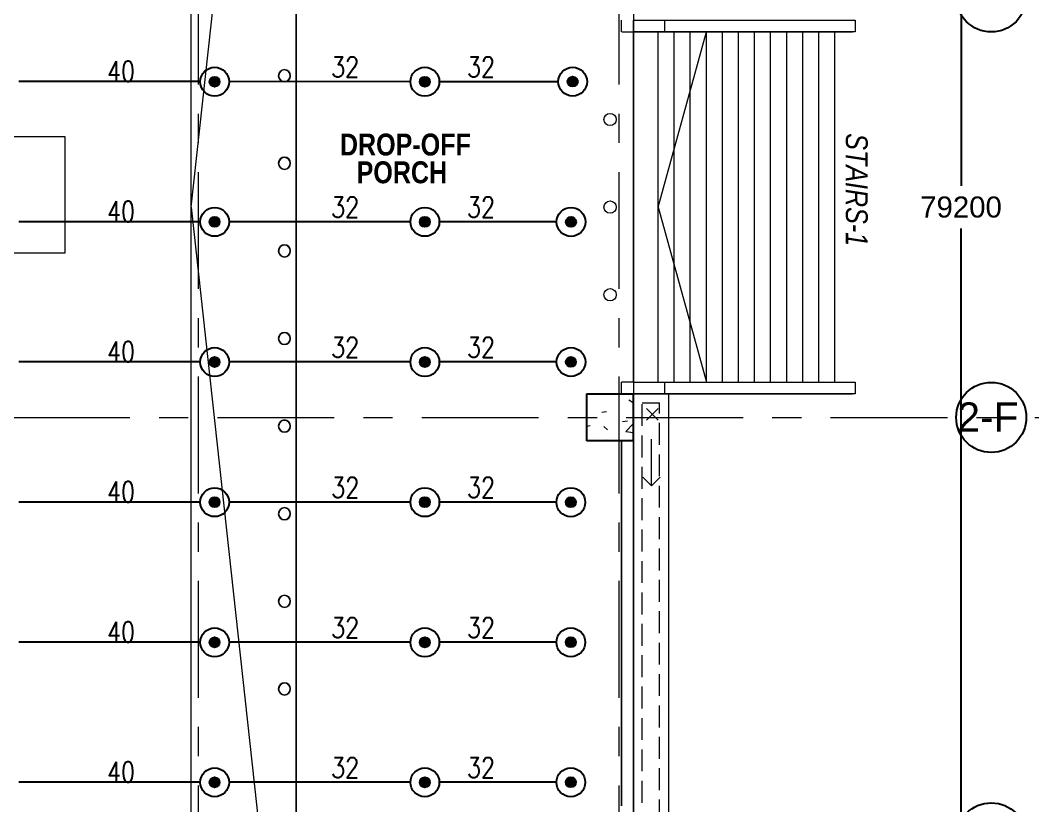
# Model space of a CAD drawing. Header units: millimetres. Extents: x -282761 to 137668, y -273845 to 94451.
# Drawn here: x 100756 to 118095, y -45875 to -32425 of the extents above; entities that cross this region are included whole.
import ezdxf

# ---------------------------------------------------------------- set-up
doc = ezdxf.new("R2010")
doc.units = ezdxf.units.MM
doc.linetypes.add('BLK_2 - 1ST__2ND_STOREY_PLAN-archi clean_11 SEPT 2024$0$IDA - Grid Line', pattern=[3500, 2000, -500, 500, -500])
doc.linetypes.add('BLK_2 - 1ST__2ND_STOREY_PLAN-archi clean_11 SEPT 2024$0$IDA - Hidden 065', pattern=[537.5, 375, -162.5])
doc.layers.get('Defpoints').update_dxf_attribs({"color": 8})
for name, color, linetype, lineweight in [('BLK_2 - 1ST__2ND_STOREY_PLAN-archi clean_11 SEPT 2024$0$0-1', 8, 'Continuous', 5), ('BLK_2 - 1ST__2ND_STOREY_PLAN-archi clean_11 SEPT 2024$0$1599_DB_A_BLK2_HQ_R21-2ND STOREY 20230517--$0$S-_COLN----_E', 8, 'Continuous', 9), ('BLK_2 - 1ST__2ND_STOREY_PLAN-archi clean_11 SEPT 2024$0$_CATCHMENT_DRAIN', 8, 'Continuous', 0), ('BLK_2 - 1ST__2ND_STOREY_PLAN-archi clean_11 SEPT 2024$0$A-_DETA----_E-1', 8, 'Continuous', 9), ('BLK_2 - 1ST__2ND_STOREY_PLAN-archi clean_11 SEPT 2024$0$A-_DETA----_E-2', 8, 'BLK_2 - 1ST__2ND_STOREY_PLAN-archi clean_11 SEPT 2024$0$IDA - Hidden 065', 9), ('BLK_2 - 1ST__2ND_STOREY_PLAN-archi clean_11 SEPT 2024$0$A-_FLOR----_E', 8, 'Continuous', 9), ('BLK_2 - 1ST__2ND_STOREY_PLAN-archi clean_11 SEPT 2024$0$A-_WALL----_E', 8, 'Continuous', 9), ('BLK_2 - 1ST__2ND_STOREY_PLAN-archi clean_11 SEPT 2024$0$C-_SITE----_E', 8, 'Continuous', 9), ('BLK_2 - 1ST__2ND_STOREY_PLAN-archi clean_11 SEPT 2024$0$S-_ANOTGRID_E-1', 8, 'BLK_2 - 1ST__2ND_STOREY_PLAN-archi clean_11 SEPT 2024$0$IDA - Grid Line', 9), ('BLK_2 - 1ST__2ND_STOREY_PLAN-archi clean_11 SEPT 2024$0$S-_COLN----_E-1', 8, 'Continuous', 25), ('BLK_2 - 1ST__2ND_STOREY_PLAN-archi clean_11 SEPT 2024$0$S-_COLN----_E-2', 8, 'Continuous', 9), ('BLK_2 - 1ST__2ND_STOREY_PLAN-archi clean_11 SEPT 2024$0$S-_STRC----_A', 8, 'Continuous', 9), ('BLK_2 - 1ST__2ND_STOREY_PLAN-archi clean_11 SEPT 2024$0$S-_STRC----_A-1', 8, 'Continuous', 9), ('BLK_2 - 1ST__2ND_STOREY_PLAN-archi clean_11 SEPT 2024$0$S-_STRC----_E', 8, 'Continuous', 9)]:
    doc.layers.add(name, color=color, linetype=linetype, lineweight=lineweight)
for name, color, linetype in [('DIM', 8, 'Continuous'), ('M-_FIREPIPE_E', 1, 'Continuous'), ('M-_FIRESPRK_T-', 7, 'Continuous'), ('M-_SPRKPIEX_E-', 1, 'Continuous'), ('ROOMNAME', 7, 'Continuous')]:
    doc.layers.add(name, color=color, linetype=linetype)
doc.styles.add('BLK_2 - 1ST__2ND_STOREY_PLAN-archi clean_11 SEPT 2024$0$Arial Narrow_B_I', font='ARIALNBI.TTF', dxfattribs={"height": 375})
doc.styles.add('BLK_2 - 1ST__2ND_STOREY_PLAN_12  JUNE 2024$0$Arial Narrow_B_2', font='ARIALNB.TTF', dxfattribs={"height": 500})
doc.styles.add('Simplex', font='SIMPLEX.shx', dxfattribs={"width": 0.8, "height": 2.5})
doc.styles.get("Standard").update_dxf_attribs({"font": 'arial.ttf'})
doc.dimstyles.new('DIM 200', dxfattribs={"dimscale": 2000, "dimtxt": 0.18, "dimasz": 0.18, "dimexe": 0.18, "dimexo": 0.0625, "dimgap": 0.09, "dimtad": 0, "dimtih": 1, "dimtoh": 1, "dimdec": 0, "dimzin": 0, "dimdsep": 46, "dimtxsty": 'Standard', "dimblk": 'OBLIQUE', "dimcen": 0.09, "dimadec": 0, "dimazin": 0, "dimtfac": 1, "dimtdec": 0, "dimtofl": 0, "dimtmove": 0, "dimatfit": 3, "dimfxl": 1, "dimtolj": 1, "dimtzin": 0, "dimarcsym": 0})

# ---------------------------------------------------------------- blocks, each defined once
blk = doc.blocks.new('_Oblique')
at = {"color": 0, "linetype": 'ByBlock', "lineweight": -2}
blk.add_line((-0.5, -0.5), (0.5, 0.5), dxfattribs=at)
blk = doc.blocks.new('*D28')
at = {"layer": 'Defpoints', "color": 0, "transparency": 16777216}
for p in [(116787, 3975), (116787, -75225), (116867, -75225)]:
    blk.add_point(p, dxfattribs=at)
at = {"layer": 'DIM', "color": 0, "lineweight": -2, "transparency": 16777216}
for p, q in [((116867, 3975), (116867, -35261)), ((116912, 3975), (117227, 3975)), ((116867, -75225), (116867, -35988)), ((116912, -75225), (117227, -75225))]:
    blk.add_line(p, q, dxfattribs=at)
at = {"layer": 'DIM', "color": 0, "lineweight": -2, "transparency": 16777216, "xscale": 360, "yscale": 360, "zscale": 360}
for p, rotation in [((116867, 3975), 90), ((116867, -75225), 270)]:
    blk.add_blockref('_Oblique', p, dxfattribs=dict(at, rotation=rotation))
at = {"layer": 'DIM', "color": 0, "transparency": 16777216, "insert": (116867, -35625), "char_height": 360, "attachment_point": 5}
blk.add_mtext('\\A1;79200', dxfattribs=at)
blk = doc.blocks.new('ROYAL')
at = {"ltscale": 0.1}
h = blk.add_hatch(color=1, dxfattribs=at)
h.dxf.hatch_style = 1
h.paths.add_polyline_path([(17, 0.1, 1), (-17.1, 0.1, 1)])
at = {"layer": 'M-_SPRKPIEX_E-', "ltscale": 0.1}
for centre, radius in [((0, 0), 48.8), ((-0.1, 0.1), 17)]:
    blk.add_circle(centre, radius, dxfattribs=at)
blk = doc.blocks.new('Spkr-B2Foyer')
at = {"layer": 'M-_FIREPIPE_E'}
for p, q in [((-27469, -76203), (-30574, -76202)), ((-23869, -76204), (-26982, -76203)), ((-21339, -76204), (-23374, -76204)), ((-21149, -76204), (-21178, -76204)), ((-27469, -78603), (-30574, -78602)), ((-23869, -78604), (-26982, -78603)), ((-23662, -78604), (-23708, -78604)), ((-21367, -78605), (-23374, -78605)), ((-21179, -78605), (-21206, -78605)), ((-27469, -81003), (-30574, -81002)), ((-23869, -81004), (-26974, -81003)), ((-21367, -81004), (-23374, -81004)), ((-21179, -81004), (-21207, -81004)), ((-27469, -83403), (-30574, -83402)), ((-23869, -83404), (-26974, -83403)), ((-21369, -83406), (-23374, -83406)), ((-21179, -83406), (-21208, -83406)), ((-27469, -85803), (-30574, -85802)), ((-23869, -85804), (-26974, -85803)), ((-21369, -85804), (-23374, -85804)), ((-21179, -85804), (-21208, -85804)), ((-27469, -88200), (-30574, -88199)), ((-23869, -88201), (-26974, -88200)), ((-21369, -88201), (-23374, -88201)), ((-21179, -88201), (-21208, -88201))]:
    blk.add_line(p, q, dxfattribs=at)
at = {"layer": 'M-_SPRKPIEX_E-', "xscale": 5.0625, "yscale": 5.0625, "zscale": 5.0625}
for p in [(-27222, -76205), (-23622, -76205), (-21091, -76204), (-27222, -78605), (-23622, -78605), (-21119, -78606), (-27222, -81005), (-23622, -81005), (-21120, -81004), (-27222, -83405), (-23622, -83405), (-21122, -83406), (-27222, -85805), (-23622, -85805), (-21122, -85804), (-27222, -88202), (-23622, -88202), (-21122, -88201)]:
    blk.add_blockref('ROYAL', p, dxfattribs=at)
blk = doc.blocks.new('BLK_2 - 1ST__2ND_STOREY_PLAN-archi clean_11 SEPT 2024$0$IDA - Bollard - 100R-4040388-BLK2 2ND STOREY')
at = {"layer": 'BLK_2 - 1ST__2ND_STOREY_PLAN-archi clean_11 SEPT 2024$0$C-_SITE----_E', "flags": 128}
for points in [[(95, -4), (86, 38), (60, 72), (21, 92), (-22, 94), (-62, 78), (-91, 46), (-104, 4), (-105, -4)], [(-105, -4), (-95, -46), (-69, -81), (-30, -101), (13, -103), (53, -86), (82, -54), (95, -13), (95, -4)]]:
    blk.add_lwpolyline(points, dxfattribs=at)
at = {"layer": 'BLK_2 - 1ST__2ND_STOREY_PLAN-archi clean_11 SEPT 2024$0$C-_SITE----_E'}
for radius, start, end in [(105, 360, 180), (105, 360, 180), (105, 360, 180), (105, 360, 180), (105, 360, 180), (105, 360, 180), (100, 0, 180), (100, 360, 180), (100, 360, 180), (100, 360, 180), (100, 360, 180), (100, 360, 180), (100, 360, 180), (105, 180, 360), (105, 180, 360), (105, 180, 360), (105, 180, 360), (105, 180, 360), (105, 180, 360), (100, 180, 0), (100, 180, 360), (100, 180, 360), (100, 180, 360), (100, 180, 360), (100, 180, 360), (100, 180, 360)]:
    blk.add_arc((-5, -4), radius, start, end, dxfattribs=at)
blk = doc.blocks.new('BLK_2 - 1ST__2ND_STOREY_PLAN-archi clean_11 SEPT 2024$0$A$Cd4f4d3e0')
for centre in [(400, -2500), (400, -4000), (400, -5500)]:
    blk.add_circle(centre, 105)
blk = doc.blocks.new('BLK_2 - 1ST__2ND_STOREY_PLAN-archi clean_11 SEPT 2024$0$1599_DB_A_BLK2_HQ_R21_rvt-2-BLK 2 2ND STOREY PLAN')
at = {"layer": 'BLK_2 - 1ST__2ND_STOREY_PLAN-archi clean_11 SEPT 2024$0$S-_COLN----_E-2'}
h = blk.add_hatch(dxfattribs=at)
h.set_pattern_fill('FP_2', color=256, style=0, pattern_type=2)
h.set_pattern_definition([(50, (0, 0), (1821.84, -159.39), [190.5, -2095.5]), (355, (0, 0), (-352.428, 1910.567), [152.4, -1676.4]), (100.451, (151.8, -13.3), (1469.426, 1751.166), [161.9, -1780.9]), (46.184, (0, 508), (2710.79, -420.428), [285.75, -3143.25]), (96.636, (226, 473), (2374.026, 2474.276), [242.85, -2671.35]), (351.184, (0, 508), (2374.05, 2474.25), [228.6, -2514.6]), (21, (254, 381), (1516.144, -1022.652), [190.5, -2095.5]), (326, (254, 381), (618.02, 1841.88), [152.4, -1676.4]), (71.451, (380.3, 295.8), (2134.171, 819.212), [161.9, -1780.9]), (37.5, (0, 0), (30.886, 845.5504), [83.82, -1572.26, 83.82, -1617.98, -1682.75]), (37.5, (0, 0), (30.886, 845.5504), [-3357.88, 83.82, -1598.93]), (7.5, (0, 0), (668.1966, 1001.806), [83.82, -886.46, 83.82, -1534.16, -641.35]), (7.5, (0, 0), (668.1966, 1001.806), [-2588.26, 83.82, -557.53]), (327.5, (-566.4, 0), (1355.9093, -57.2896), [83.82, -551.18, 83.82, -1897.38, -2628.9]), (327.5, (-566.4, 0), (1355.9093, -57.2896), [-2616.2, 83.82, -2545.08]), (317.5, (-820.4, 0), (1481.293, 254.266), [83.82, -741.68, 83.82, -1231.9, -1866.9]), (317.5, (-820.4, 0), (1481.293, 254.266), [-2141.22, 83.82, -1783.08])])
h.paths.add_polyline_path([(-109836, -82352), (-109836, -81552), (-110636, -81552), (-110636, -82352), (-110036, -82352)])
at = {"layer": 'BLK_2 - 1ST__2ND_STOREY_PLAN-archi clean_11 SEPT 2024$0$A-_DETA----_E-1'}
for q in [(-115811, -63763), (-115811, -92942)]:
    blk.add_line((-117411, -78352), q, dxfattribs=at)
at = {"layer": 'BLK_2 - 1ST__2ND_STOREY_PLAN-archi clean_11 SEPT 2024$0$A-_DETA----_E-2'}
blk.add_line((-109836, -67302), (-109836, -89402), dxfattribs=at)
at = {"layer": 'BLK_2 - 1ST__2ND_STOREY_PLAN-archi clean_11 SEPT 2024$0$A-_FLOR----_E'}
for p, q in [((-117411, -91942), (-117411, -67802)), ((-115611, -119802), (-115611, -67802)), ((-115611, -67802), (-115611, -88902)), ((-109836, -81352), (-109836, -75152)), ((-110636, -82352), (-110636, -81552)), ((-110636, -81552), (-110036, -81552)), ((-110036, -82352), (-110636, -82352))]:
    blk.add_line(p, q, dxfattribs=at)
at = {"layer": 'BLK_2 - 1ST__2ND_STOREY_PLAN-archi clean_11 SEPT 2024$0$A-_WALL----_E'}
for p, q in [((-109836, -75152), (-109836, -75352)), ((-109836, -75152), (-106086, -75152)), ((-109301, -75152), (-109301, -75352)), ((-110036, -75352), (-106086, -75352)), ((-109836, -81352), (-109836, -81552)), ((-109836, -81352), (-109836, -81552)), ((-109836, -81352), (-106086, -81352)), ((-109301, -81352), (-109301, -81552)), ((-110036, -81552), (-109836, -81552)), ((-109836, -81552), (-106086, -81552)), ((-110036, -88602), (-110036, -82352)), ((-109836, -82352), (-110036, -82352)), ((-109836, -82352), (-109836, -88602))]:
    blk.add_line(p, q, dxfattribs=at)
at = {"layer": 'BLK_2 - 1ST__2ND_STOREY_PLAN-archi clean_11 SEPT 2024$0$S-_COLN----_E-1'}
for p, q in [((-110636, -82352), (-110636, -81552)), ((-110636, -81552), (-109836, -81552)), ((-109836, -82352), (-109836, -81552)), ((-109836, -82352), (-110636, -82352))]:
    blk.add_line(p, q, dxfattribs=at)
at = {"layer": 'BLK_2 - 1ST__2ND_STOREY_PLAN-archi clean_11 SEPT 2024$0$S-_STRC----_A'}
for q in [(-108586, -75352), (-108586, -81352)]:
    blk.add_line((-109411, -78352), q, dxfattribs=at)
at = {"layer": 'BLK_2 - 1ST__2ND_STOREY_PLAN-archi clean_11 SEPT 2024$0$S-_STRC----_E'}
for p, q in [((-109411, -75352), (-109836, -75352)), ((-109411, -81352), (-109411, -75352)), ((-109136, -81352), (-109136, -75352)), ((-108861, -81352), (-108861, -75352)), ((-108586, -81352), (-108586, -75352)), ((-108311, -81352), (-108311, -75352)), ((-108036, -81352), (-108036, -75352)), ((-107761, -81352), (-107761, -75352)), ((-107486, -81352), (-107486, -75352)), ((-107211, -81352), (-107211, -75352)), ((-106936, -81352), (-106936, -75352)), ((-106661, -81352), (-106661, -75352)), ((-106386, -81352), (-106386, -75352)), ((-109836, -81352), (-109411, -81352))]:
    blk.add_line(p, q, dxfattribs=at)
blk.add_blockref('BLK_2 - 1ST__2ND_STOREY_PLAN-archi clean_11 SEPT 2024$0$A$Cd4f4d3e0', (-110636, -74352))
at = {"layer": 'BLK_2 - 1ST__2ND_STOREY_PLAN-archi clean_11 SEPT 2024$0$C-_SITE----_E'}
for p in [(-115807, -76098), (-115807, -77598), (-115807, -79098), (-115807, -80598), (-115807, -82098), (-115807, -83598), (-115807, -85098), (-115807, -86598)]:
    blk.add_blockref('BLK_2 - 1ST__2ND_STOREY_PLAN-archi clean_11 SEPT 2024$0$IDA - Bollard - 100R-4040388-BLK2 2ND STOREY', p, dxfattribs=at)
blk = doc.blocks.new('BLK_2 - 1ST__2ND_STOREY_PLAN-archi clean_11 SEPT 2024$0$1599_DRAINAGE_SITE_2ND STY_dwg__U4-9002809-BLK 2 2ND STOREY PLAN')
at = {"layer": 'BLK_2 - 1ST__2ND_STOREY_PLAN-archi clean_11 SEPT 2024$0$A-_DETA----_E-1'}
blk.add_line((0, -400), (0, 400), dxfattribs=at)
at = {"layer": 'BLK_2 - 1ST__2ND_STOREY_PLAN-archi clean_11 SEPT 2024$0$A-_DETA----_E-1', "flags": 128}
blk.add_lwpolyline([(-150, -251), (0, -400), (150, -251)], dxfattribs=at)
blk = doc.blocks.new('BLK_2 - 1ST__2ND_STOREY_PLAN-archi clean_11 SEPT 2024$0$1599_DRAINAGE_SITE_2ND STY_dwg_DRAIN_Summit-9002827-BLK 2 2ND STOREY PLAN')
at = {"layer": 'BLK_2 - 1ST__2ND_STOREY_PLAN-archi clean_11 SEPT 2024$0$A-_DETA----_E-1'}
for p, q in [((-99, 99), (99, -99)), ((99, 99), (-99, -99))]:
    blk.add_line(p, q, dxfattribs=at)
blk = doc.blocks.new('BLK_2 - 1ST__2ND_STOREY_PLAN-archi clean_11 SEPT 2024')
at = {"layer": 'BLK_2 - 1ST__2ND_STOREY_PLAN-archi clean_11 SEPT 2024$0$1599_DB_A_BLK2_HQ_R21-2ND STOREY 20230517--$0$S-_COLN----_E'}
h = blk.add_hatch(dxfattribs=at)
h.set_pattern_fill('FP_2', color=256, style=0, pattern_type=2)
h.set_pattern_definition([(50, (-41522.3, -42727.7), (1821.84, -159.39), [190.5, -2095.5]), (355, (-41522.3, -42727.7), (-352.43, 1910.57), [152.4, -1676.4]), (100.451, (-41370.4, -42741), (1469.426, 1751.166), [161.9, -1780.9]), (46.184, (-41522.3, -42219.7), (2710.79, -420.43), [285.75, -3143.25]), (96.636, (-41296.4, -42254.7), (2374.03, 2474.28), [242.85, -2671.35]), (351.184, (-41522.3, -42219.7), (2374.05, 2474.25), [228.6, -2514.6]), (21, (-41268.3, -42346.7), (1516.143, -1022.65), [190.5, -2095.5]), (326, (-41268.3, -42346.7), (618.02, 1841.88), [152.4, -1676.4]), (71.451, (-41141.9, -42432), (2134.17, 819.21), [161.9, -1780.9]), (37.5, (-41522.25, -42727.7), (30.886, 845.55), [83.82, -1572.26, 83.82, -1617.98, -1682.75]), (37.5, (-41522.25, -42727.7), (30.886, 845.55), [-3357.88, 83.82, -1598.93]), (7.5, (-41522.25, -42727.7), (668.197, 1001.806), [83.82, -886.46, 83.82, -1534.16, -641.35]), (7.5, (-41522.25, -42727.7), (668.197, 1001.806), [-2588.26, 83.82, -557.53]), (327.5, (-42088.7, -42727.7), (1355.909, -57.29), [83.82, -551.18, 83.82, -1897.38, -2628.9]), (327.5, (-42088.7, -42727.7), (1355.909, -57.29), [-2616.2, 83.82, -2545.08]), (317.5, (-42342.7, -42727.7), (1481.293, 254.266), [83.82, -741.68, 83.82, -1231.9, -1866.9]), (317.5, (-42342.7, -42727.7), (1481.293, 254.266), [-2141.22, 83.82, -1783.08])])
h.paths.add_polyline_path([(-20852, -82352), (-20052, -82352), (-20052, -81552), (-20852, -81552)], flags=0)
blk.add_line((-20252, -75352), (-20252, -75152))
blk.add_lwpolyline([(-31790, -77143), (-29790, -77143), (-29790, -79143), (-31790, -79143)], close=True)
for p, q in [((-20052, -67302), (-20052, -89402)), ((-20052, -75152), (-20052, -75352)), ((-20052, -75152), (-16252, -75152)), ((-16252, -75152), (-16252, -75352)), ((-16252, -75352), (-20052, -75352)), ((-20052, -81352), (-20252, -81352)), ((-20252, -81552), (-20252, -81352)), ((-20052, -81352), (-20052, -81552)), ((-20052, -81352), (-16252, -81352)), ((-16252, -81352), (-16252, -81552)), ((-20852, -81552), (-20052, -81552)), ((-20852, -82352), (-20852, -81552)), ((-16252, -81552), (-20052, -81552)), ((-20052, -82352), (-20052, -81552)), ((-20052, -82352), (-20852, -82352)), ((-20252, -88602), (-20252, -82352)), ((-20052, -82352), (-20052, -88602))]:
    blk.add_line(p, q, dxfattribs=at)
at = {"layer": 'BLK_2 - 1ST__2ND_STOREY_PLAN-archi clean_11 SEPT 2024$0$A-_DETA----_E-1'}
blk.add_line((-19902, -81702), (-19602, -81702), dxfattribs=at)
at = {"layer": 'BLK_2 - 1ST__2ND_STOREY_PLAN-archi clean_11 SEPT 2024$0$A-_DETA----_E-1', "flags": 128}
blk.add_lwpolyline([(-20052, -98752), (-20052, -81552), (-19452, -81552), (-19452, -98618)], dxfattribs=at)
at = {"layer": 'BLK_2 - 1ST__2ND_STOREY_PLAN-archi clean_11 SEPT 2024$0$A-_DETA----_E-2', "flags": 128}
for points in [[(-18204, -99502), (-19531, -99502), (-19902, -98719), (-19902, -81702)], [(-17904, -99202), (-19341, -99202), (-19602, -98651), (-19602, -81702)]]:
    blk.add_lwpolyline(points, dxfattribs=at)
at = {"layer": 'BLK_2 - 1ST__2ND_STOREY_PLAN-archi clean_11 SEPT 2024$0$A-_FLOR----_E'}
blk.add_line((-20052, -57952), (-20052, -98752), dxfattribs=at)
at = {"layer": 'BLK_2 - 1ST__2ND_STOREY_PLAN-archi clean_11 SEPT 2024$0$S-_ANOTGRID_E-1'}
for p, q in [((-27502, -28753), (-27502, -122559)), ((-20302, -28753), (-20302, -122559)), ((-51674, -81952), (4861, -81952))]:
    blk.add_line(p, q, dxfattribs=at)
at = {"xscale": -1, "rotation": 180}
blk.add_blockref('BLK_2 - 1ST__2ND_STOREY_PLAN-archi clean_11 SEPT 2024$0$1599_DRAINAGE_SITE_2ND STY_dwg_DRAIN_Summit-9002827-BLK 2 2ND STOREY PLAN', (-19727, -81902), dxfattribs=at)
at = {"extrusion": (0, 0, -1), "xscale": -1, "zscale": -1, "rotation": 359.9999999999975}
blk.add_blockref('BLK_2 - 1ST__2ND_STOREY_PLAN-archi clean_11 SEPT 2024$0$1599_DRAINAGE_SITE_2ND STY_dwg__U4-9002809-BLK 2 2ND STOREY PLAN', (19741, -82724), dxfattribs=at)
at = {"layer": 'BLK_2 - 1ST__2ND_STOREY_PLAN-archi clean_11 SEPT 2024$0$0-1'}
blk.add_blockref('BLK_2 - 1ST__2ND_STOREY_PLAN-archi clean_11 SEPT 2024$0$1599_DB_A_BLK2_HQ_R21_rvt-2-BLK 2 2ND STOREY PLAN', (89785, 0), dxfattribs=at)
at = {"layer": 'BLK_2 - 1ST__2ND_STOREY_PLAN-archi clean_11 SEPT 2024$0$S-_STRC----_A-1', "insert": (-16038, -77087), "char_height": 375, "width": 2425.1, "attachment_point": 1, "rotation": 270, "style": 'BLK_2 - 1ST__2ND_STOREY_PLAN-archi clean_11 SEPT 2024$0$Arial Narrow_B_I'}
blk.add_mtext('STAIRS-1', dxfattribs=at)

msp = doc.modelspace()

# ---------------------------------------------------------------- linework, layer by layer
for centre in [(117384.9, -32024.7), (117384.9, -39224.7), (117384.9, -46424.7)]:
    msp.add_circle(centre, 600)

# ---------------------------------------------------------------- block references
at = {"color": 30}
msp.add_blockref('Spkr-B2Foyer', (131307.1, 42727.7), dxfattribs=at)
at = {"layer": 'BLK_2 - 1ST__2ND_STOREY_PLAN-archi clean_11 SEPT 2024$0$_CATCHMENT_DRAIN'}
msp.add_blockref('BLK_2 - 1ST__2ND_STOREY_PLAN-archi clean_11 SEPT 2024', (131307.1, 42727.7), dxfattribs=at)

# ---------------------------------------------------------------- texts
msp.add_text('2-F', height=500).set_placement((116804.1, -39468.1))
at = {"layer": 'M-_FIRESPRK_T-', "style": 'Simplex', "width": 0.8}
for s, p in [('32', (106080.1, -33400.7)), ('32', (108405.8, -33400.7)), ('40', (102242, -33473.7)), ('40', (102242, -35873.7)), ('32', (106080.1, -35800.7)), ('32', (108405.8, -35800.7)), ('40', (102242, -38273.7)), ('32', (106080.1, -38200.7)), ('32', (108405.8, -38200.7)), ('40', (102242, -40673.7)), ('32', (106081.1, -40600.7)), ('32', (108406.8, -40600.7)), ('32', (106080.1, -43000.7)), ('32', (108405.8, -43000.7)), ('40', (102242, -43073.7)), ('32', (106080.1, -45397.6)), ('32', (108405.8, -45397.6)), ('40', (102242, -45470.6))]:
    msp.add_text(s, height=350, dxfattribs=at).set_placement(p)
at = {"layer": 'ROOMNAME', "char_height": 375, "width": 2465.189, "attachment_point": 7, "style": 'BLK_2 - 1ST__2ND_STOREY_PLAN_12  JUNE 2024$0$Arial Narrow_B_2'}
for s, insert in [('DROP-OFF', (106229.6, -34745.7)), ('PORCH', (106515.7, -35220.9))]:
    msp.add_mtext(s, dxfattribs=dict(at, insert=insert))

# ---------------------------------------------------------------- dimensions: what is measured, and where the dimension line sits
at = {"layer": 'DIM'}
dim = msp.add_linear_dim(base=(116866.6, -75224.7), p1=(116786.9, 3975.3), p2=(116786.9, -75224.7), angle=90, dimstyle='DIM 200', dxfattribs=at)
dim.commit()
dim.dimension.update_dxf_attribs({"geometry": '*D28', "text_midpoint": (116866.6, -35624.7)})

doc.saveas('drawing.dxf')
